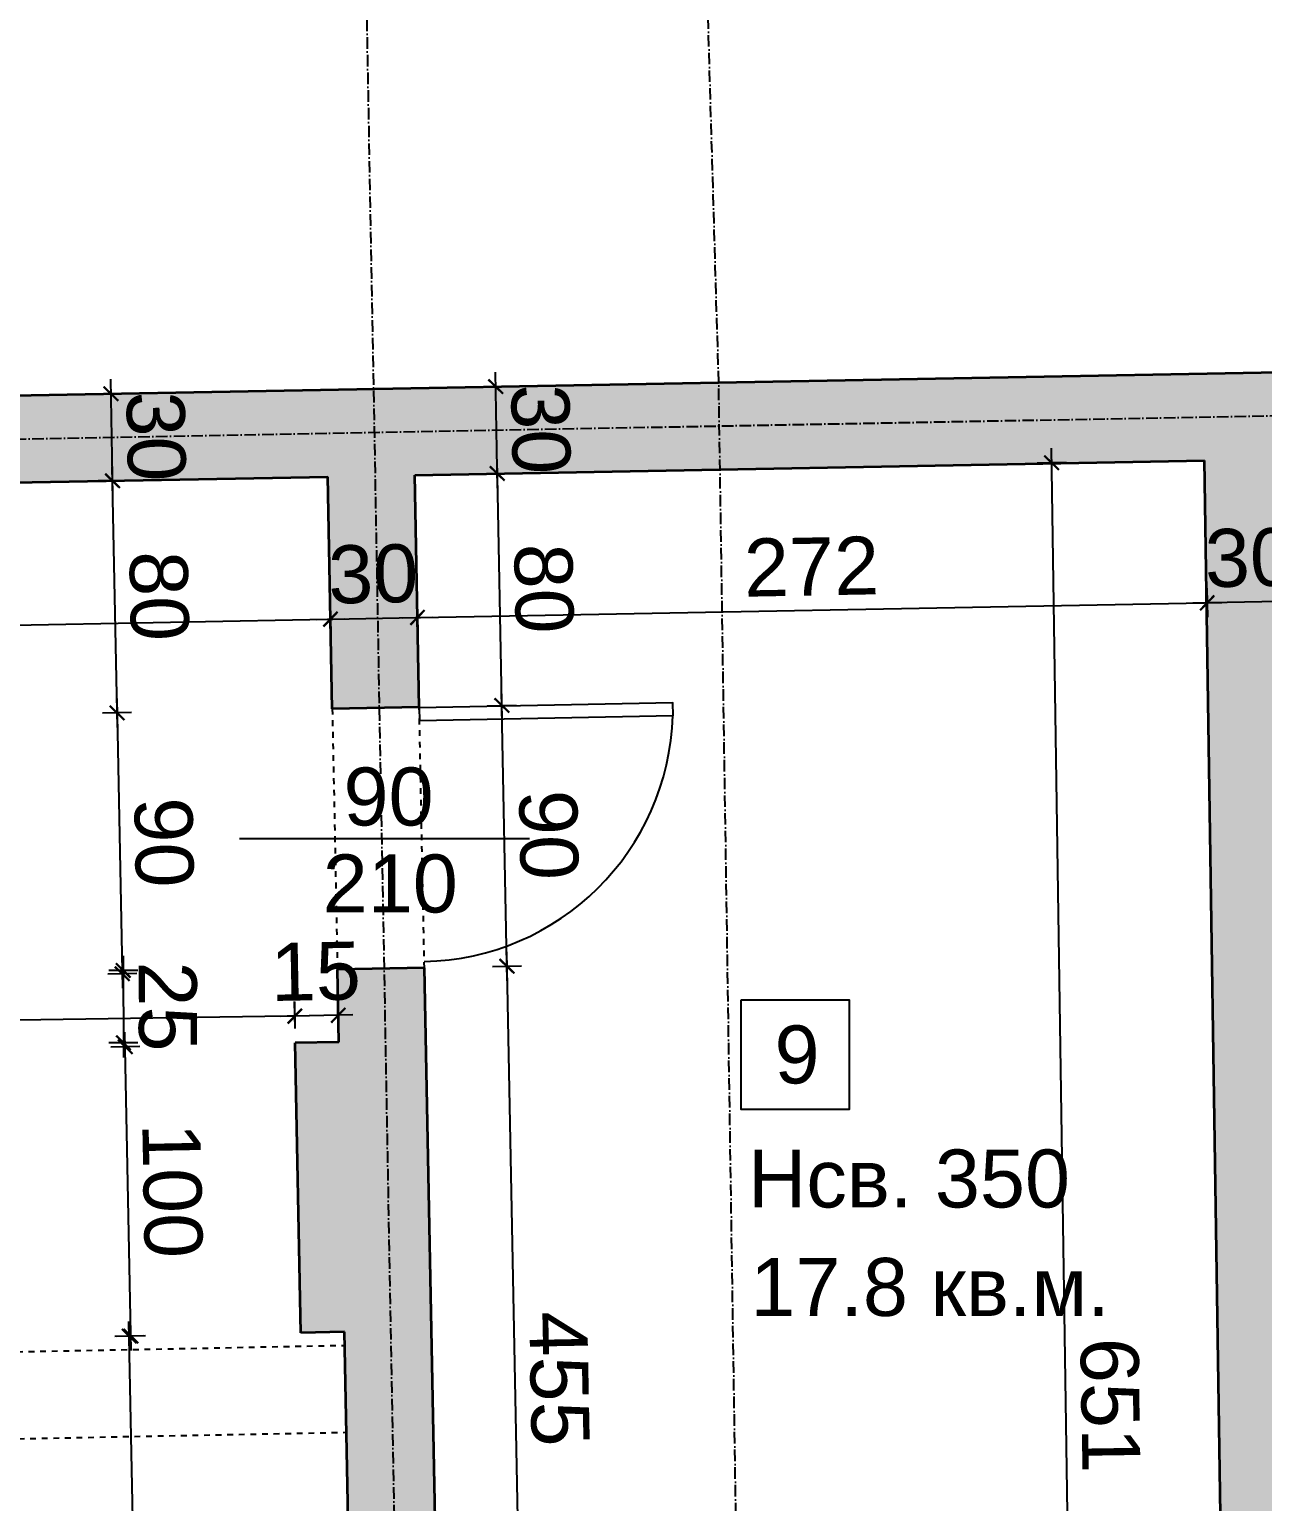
# Model space of a CAD drawing. Header units: inches. Extents: x -72385 to 39588, y -6525 to 66685.
# Drawn here: x -34200 to -33774, y 13460 to 13968 of the extents above; entities that cross this region are included whole.
import ezdxf

# ---------------------------------------------------------------- set-up
doc = ezdxf.new("R2010")
doc.units = ezdxf.units.IN
doc.header["$MEASUREMENT"] = 0
doc.linetypes.add('DashDot', pattern=[0.6, 0.4, -0.1, 0, -0.1])
doc.linetypes.add('Hidden', pattern=[0.4, 0.2, -0.2])
for name, color, linetype, lineweight in [('Врати', 251, 'Continuous', 25), ('Линия на разрез', 252, 'DashDot', 25), ('Надписи Hсв', 252, 'Continuous', 25), ('Надписи врати', 252, 'Continuous', 25), ('Надписи коти външни', 252, 'Continuous', 25), ('Надписи коти вътрешни', 252, 'Continuous', 25), ('Надписи номера на пом.', 252, 'Continuous', 25), ('Надписи площ', 252, 'Continuous', 25), ('Оси', 252, 'DashDot', 25), ('Пунктир', 253, 'Hidden', 25), ('Разрезни линии', 7, 'Continuous', 35), ('Щрих стени', 254, 'Continuous', 25)]:
    doc.layers.add(name, color=color, linetype=linetype, lineweight=lineweight)
doc.styles.add('Arial Regular', font='arial.ttf')
doc.styles.get("Standard").update_dxf_attribs({"font": 'arial.ttf'})
doc.dimstyles.new('Annotative', dxfattribs={"dimscale": 0, "dimtxt": 20, "dimasz": 5, "dimexe": 5, "dimexo": 5, "dimgap": 5, "dimtad": 1, "dimdec": 0, "dimzin": 0, "dimdsep": 46, "dimtxsty": 'Standard', "dimblk": 'ARCHTICK', "dimcen": 5, "dimdle": 5, "dimadec": 0, "dimazin": 0, "dimtfac": 1, "dimtdec": 0, "dimtofl": 0, "dimtmove": 0, "dimatfit": 3, "dimldrblk": 'ARCHTICK', "dimfxl": 5, "dimfxlon": 1, "dimtolj": 1, "dimtzin": 0, "dimarcsym": 1})

# ---------------------------------------------------------------- blocks, each defined once
blk = doc.blocks.new('_ArchTick')
at = {"color": 0, "linetype": 'ByBlock', "const_width": 0.15}
blk.add_lwpolyline([(-0.5, -0.5), (0.5, 0.5)], dxfattribs=at)
blk = doc.blocks.new('*D3794')
at = {"layer": 'Defpoints', "color": 0, "ltscale": 50, "transparency": 16777216}
for p in [(-34063.48, 13643.93), (-34034.95, 13644.49), (-34054.6, 13188.74)]:
    blk.add_point(p, dxfattribs=at)
at = {"layer": 'Надписи коти вътрешни', "color": 0, "lineweight": -2, "ltscale": 50, "transparency": 16777216}
for p, q in [((-34025.97, 13184.3), (-34035.05, 13649.49)), ((-34039.95, 13644.39), (-34029.95, 13644.58)), ((-34031.07, 13189.2), (-34021.07, 13189.4))]:
    blk.add_line(p, q, dxfattribs=at)
at = {"layer": 'Надписи коти вътрешни', "color": 0, "lineweight": -2, "ltscale": 50, "transparency": 16777216, "xscale": 5, "yscale": 5, "zscale": 5}
for p, rotation in [((-34034.95, 13644.49), 91.1178032354822), ((-34026.07, 13189.3), 271.1178032354822)]:
    blk.add_blockref('_ArchTick', p, dxfattribs=dict(at, rotation=rotation))
at = {"layer": 'Надписи коти вътрешни', "color": 0, "ltscale": 50, "transparency": 16777216, "insert": (-34017, 13502.17), "char_height": 20, "attachment_point": 5, "rotation": 271.1178}
blk.add_mtext('\\A1;455', dxfattribs=at)
blk = doc.blocks.new('*D7608')
at = {"layer": 'Defpoints', "color": 0, "ltscale": 50, "transparency": 16777216}
for p in [(-33794.35, 13818.95), (-34066.8, 13813.9), (-33793.44, 13769.85)]:
    blk.add_point(p, dxfattribs=at)
at = {"layer": 'Надписи коти вътрешни', "color": 0, "lineweight": -2, "ltscale": 50, "transparency": 16777216}
for p, q in [((-33793.53, 13774.85), (-33793.35, 13764.85)), ((-34070.89, 13764.71), (-33788.44, 13769.95)), ((-34065.98, 13769.8), (-34065.8, 13759.8))]:
    blk.add_line(p, q, dxfattribs=at)
at = {"layer": 'Надписи коти вътрешни', "color": 0, "lineweight": -2, "ltscale": 50, "transparency": 16777216, "xscale": 5, "yscale": 5, "zscale": 5}
for p, rotation in [((-33793.44, 13769.85), 1.062315361867269), ((-34065.89, 13764.8), 181.0623153618672)]:
    blk.add_blockref('_ArchTick', p, dxfattribs=dict(at, rotation=rotation))
at = {"layer": 'Надписи коти вътрешни', "color": 0, "ltscale": 50, "transparency": 16777216, "insert": (-33929.94, 13782.37), "char_height": 20, "attachment_point": 5, "rotation": 1.0623}
blk.add_mtext('\\A1;272', dxfattribs=at)
blk = doc.blocks.new('*D3799')
at = {"layer": 'Defpoints', "color": 0, "ltscale": 50, "transparency": 16777216}
for p in [(-33847.1, 13818.15), (-33794.35, 13818.95), (-33784.49, 13168.28)]:
    blk.add_point(p, dxfattribs=at)
at = {"layer": 'Надписи коти вътрешни', "color": 0, "lineweight": -2, "ltscale": 50, "transparency": 16777216}
for p, q in [((-33837.16, 13162.48), (-33847.17, 13823.15)), ((-33842.1, 13818.23), (-33852.1, 13818.07)), ((-33832.24, 13167.55), (-33842.24, 13167.4))]:
    blk.add_line(p, q, dxfattribs=at)
at = {"layer": 'Надписи коти вътрешни', "color": 0, "lineweight": -2, "ltscale": 50, "transparency": 16777216, "xscale": 5, "yscale": 5, "zscale": 5}
for p, rotation in [((-33847.1, 13818.15), 90.86820834807364), ((-33837.24, 13167.48), 270.8682083480736)]:
    blk.add_blockref('_ArchTick', p, dxfattribs=dict(at, rotation=rotation))
at = {"layer": 'Надписи коти вътрешни', "color": 0, "ltscale": 50, "transparency": 16777216, "insert": (-33826.96, 13493.04), "char_height": 20, "attachment_point": 5, "rotation": 270.8682}
blk.add_mtext('\\A1;651', dxfattribs=at)
blk = doc.blocks.new('*D3914')
at = {"layer": 'Defpoints', "color": 0, "ltscale": 50, "transparency": 16777216}
for p in [(-34171.03, 13811.89), (-34096.79, 13813.34), (-34095.23, 13733.33)]:
    blk.add_point(p, dxfattribs=at)
at = {"layer": 'Надписи коти вътрешни', "color": 0, "lineweight": -2, "ltscale": 50, "transparency": 16777216}
for p, q in [((-34169.37, 13726.88), (-34171.12, 13816.89)), ((-34166.03, 13811.99), (-34176.03, 13811.8)), ((-34164.47, 13731.98), (-34174.46, 13731.78))]:
    blk.add_line(p, q, dxfattribs=at)
at = {"layer": 'Надписи коти вътрешни', "color": 0, "lineweight": -2, "ltscale": 50, "transparency": 16777216, "xscale": 5, "yscale": 5, "zscale": 5}
for p, rotation in [((-34171.03, 13811.89), 91.11780323546499), ((-34169.47, 13731.88), 271.117803235465)]:
    blk.add_blockref('_ArchTick', p, dxfattribs=dict(at, rotation=rotation))
at = {"layer": 'Надписи коти вътрешни', "color": 0, "ltscale": 50, "transparency": 16777216, "insert": (-34155.04, 13772.18), "char_height": 20, "attachment_point": 5, "rotation": 271.1178}
blk.add_mtext('\\A1;80', dxfattribs=at)
blk = doc.blocks.new('*D3915')
at = {"layer": 'Defpoints', "color": 0, "ltscale": 50, "transparency": 16777216}
for p in [(-34166.65, 13616.72), (-34107.99, 13617.86), (-34106.04, 13518.08)]:
    blk.add_point(p, dxfattribs=at)
at = {"layer": 'Надписи коти вътрешни', "color": 0, "lineweight": -2, "ltscale": 50, "transparency": 16777216}
for p, q in [((-34164.6, 13511.93), (-34166.75, 13621.71)), ((-34161.65, 13616.81), (-34171.65, 13616.62)), ((-34159.7, 13517.03), (-34169.7, 13516.83))]:
    blk.add_line(p, q, dxfattribs=at)
at = {"layer": 'Надписи коти вътрешни', "color": 0, "lineweight": -2, "ltscale": 50, "transparency": 16777216, "xscale": 5, "yscale": 5, "zscale": 5}
for p, rotation in [((-34166.65, 13616.72), 91.11998798113216), ((-34164.7, 13516.93), 271.1199879811322)]:
    blk.add_blockref('_ArchTick', p, dxfattribs=dict(at, rotation=rotation))
at = {"layer": 'Надписи коти вътрешни', "color": 0, "ltscale": 50, "transparency": 16777216, "insert": (-34150.47, 13567.12), "char_height": 20, "attachment_point": 5, "rotation": 271.12}
blk.add_mtext('\\A1;100', dxfattribs=at)
blk = doc.blocks.new('*D3916')
at = {"layer": 'Defpoints', "color": 0, "ltscale": 50, "transparency": 16777216}
for p in [(-34165.27, 13516.92), (-34091.04, 13518.37), (-34084.11, 13163.44)]:
    blk.add_point(p, dxfattribs=at)
at = {"layer": 'Надписи коти вътрешни', "color": 0, "lineweight": -2, "ltscale": 50, "transparency": 16777216}
for p, q in [((-34158.25, 13156.99), (-34165.37, 13521.92)), ((-34160.27, 13517.02), (-34170.27, 13516.82)), ((-34153.35, 13162.09), (-34163.35, 13161.89))]:
    blk.add_line(p, q, dxfattribs=at)
at = {"layer": 'Надписи коти вътрешни', "color": 0, "lineweight": -2, "ltscale": 50, "transparency": 16777216, "xscale": 5, "yscale": 5, "zscale": 5}
for p, rotation in [((-34165.27, 13516.92), 91.1178032354829), ((-34158.35, 13161.99), 271.1178032354829)]:
    blk.add_blockref('_ArchTick', p, dxfattribs=dict(at, rotation=rotation))
at = {"layer": 'Надписи коти вътрешни', "color": 0, "ltscale": 50, "transparency": 16777216, "insert": (-34146.59, 13339.75), "char_height": 20, "attachment_point": 5, "rotation": 271.1178}
blk.add_mtext('\\A1;355', dxfattribs=at)
blk = doc.blocks.new('*D3917')
at = {"layer": 'Defpoints', "color": 0, "ltscale": 50, "transparency": 16777216}
for p in [(-34108.17, 13627.29), (-34107.99, 13618.06), (-34092.99, 13618.35)]:
    blk.add_point(p, dxfattribs=at)
at = {"layer": 'Надписи коти вътрешни', "color": 0, "lineweight": -2, "ltscale": 50, "transparency": 16777216}
for p, q in [((-34108.08, 13623.06), (-34108.26, 13632.29)), ((-34093.09, 13623.35), (-34093.27, 13632.58)), ((-34088.17, 13627.68), (-34113.17, 13627.19))]:
    blk.add_line(p, q, dxfattribs=at)
at = {"layer": 'Надписи коти вътрешни', "color": 0, "lineweight": -2, "ltscale": 50, "transparency": 16777216, "xscale": 5, "yscale": 5, "zscale": 5}
for p, rotation in [((-34108.17, 13627.29), 181.1178032355013), ((-34093.17, 13627.58), 1.117803235501356)]:
    blk.add_blockref('_ArchTick', p, dxfattribs=dict(at, rotation=rotation))
at = {"layer": 'Надписи коти вътрешни', "color": 0, "ltscale": 50, "transparency": 16777216, "insert": (-34100.96, 13642.64), "char_height": 20, "attachment_point": 5, "rotation": 1.1178}
blk.add_mtext('\\A1;15', dxfattribs=at)
blk = doc.blocks.new('*D3918')
at = {"layer": 'Defpoints', "color": 0, "ltscale": 50, "transparency": 16777216}
for p in [(-34662.01, 13619.54), (-34107.99, 13618.06), (-34661.88, 13610.34)]:
    blk.add_point(p, dxfattribs=at)
at = {"layer": 'Надписи коти вътрешни', "color": 0, "lineweight": -2, "ltscale": 50, "transparency": 16777216}
for p, q in [((-34108.06, 13623.06), (-34108.18, 13632.26)), ((-34103.11, 13627.33), (-34667.01, 13619.47)), ((-34661.95, 13615.34), (-34662.08, 13624.54))]:
    blk.add_line(p, q, dxfattribs=at)
at = {"layer": 'Надписи коти вътрешни', "color": 0, "lineweight": -2, "ltscale": 50, "transparency": 16777216, "xscale": 5, "yscale": 5, "zscale": 5}
for p, rotation in [((-34108.11, 13627.26), 0.7985284560762107), ((-34662.01, 13619.54), 180.7985284560762)]:
    blk.add_blockref('_ArchTick', p, dxfattribs=dict(at, rotation=rotation))
at = {"layer": 'Надписи коти вътрешни', "color": 0, "ltscale": 50, "transparency": 16777216, "insert": (-34385.27, 13638.57), "char_height": 20, "attachment_point": 5, "rotation": 0.7985}
blk.add_mtext('\\A1;554', dxfattribs=at)
blk = doc.blocks.new('*D3932')
at = {"layer": 'Defpoints', "color": 0, "ltscale": 50, "transparency": 16777216}
for p in [(-34065.24, 13733.91), (-34036.76, 13734.47), (-34063.48, 13643.93)]:
    blk.add_point(p, dxfattribs=at)
at = {"layer": 'Надписи коти вътрешни', "color": 0, "lineweight": -2, "ltscale": 50, "transparency": 16777216}
for p, q in [((-34034.91, 13639.49), (-34036.86, 13739.47)), ((-34041.76, 13734.37), (-34031.76, 13734.57)), ((-34040, 13644.39), (-34030.01, 13644.58))]:
    blk.add_line(p, q, dxfattribs=at)
at = {"layer": 'Надписи коти вътрешни', "color": 0, "lineweight": -2, "ltscale": 50, "transparency": 16777216, "xscale": 5, "yscale": 5, "zscale": 5}
for p, rotation in [((-34036.76, 13734.47), 91.11780323547765), ((-34035.01, 13644.49), 271.1178032354777)]:
    blk.add_blockref('_ArchTick', p, dxfattribs=dict(at, rotation=rotation))
at = {"layer": 'Надписи коти вътрешни', "color": 0, "ltscale": 50, "transparency": 16777216, "insert": (-34020.67, 13689.77), "char_height": 20, "attachment_point": 5, "rotation": 271.1178}
blk.add_mtext('\\A1;90', dxfattribs=at)
blk = doc.blocks.new('*D3933')
at = {"layer": 'Defpoints', "color": 0, "ltscale": 50, "transparency": 16777216}
for p in [(-34066.8, 13813.9), (-34038.32, 13814.45), (-34065.24, 13733.91)]:
    blk.add_point(p, dxfattribs=at)
at = {"layer": 'Надписи коти вътрешни', "color": 0, "lineweight": -2, "ltscale": 50, "transparency": 16777216}
for p, q in [((-34036.66, 13729.47), (-34038.42, 13819.45)), ((-34043.32, 13814.36), (-34033.32, 13814.55)), ((-34041.76, 13734.37), (-34031.76, 13734.57))]:
    blk.add_line(p, q, dxfattribs=at)
at = {"layer": 'Надписи коти вътрешни', "color": 0, "lineweight": -2, "ltscale": 50, "transparency": 16777216, "xscale": 5, "yscale": 5, "zscale": 5}
for p, rotation in [((-34038.32, 13814.45), 91.11780323548746), ((-34036.76, 13734.47), 271.1178032354875)]:
    blk.add_blockref('_ArchTick', p, dxfattribs=dict(at, rotation=rotation))
at = {"layer": 'Надписи коти вътрешни', "color": 0, "ltscale": 50, "transparency": 16777216, "insert": (-34022.33, 13774.76), "char_height": 20, "attachment_point": 5, "rotation": 271.1178}
blk.add_mtext('\\A1;80', dxfattribs=at)
blk = doc.blocks.new('*D7610')
at = {"layer": 'Defpoints', "color": 0, "ltscale": 50, "transparency": 16777216}
for p in [(-34096.79, 13813.34), (-34665.39, 13802.8), (-34095.88, 13764.22)]:
    blk.add_point(p, dxfattribs=at)
at = {"layer": 'Надписи коти вътрешни', "color": 0, "lineweight": -2, "ltscale": 50, "transparency": 16777216}
for p, q in [((-34095.98, 13769.21), (-34095.79, 13759.22)), ((-34669.48, 13753.58), (-34090.88, 13764.31)), ((-34664.57, 13758.67), (-34664.38, 13748.67))]:
    blk.add_line(p, q, dxfattribs=at)
at = {"layer": 'Надписи коти вътрешни', "color": 0, "lineweight": -2, "ltscale": 50, "transparency": 16777216, "xscale": 5, "yscale": 5, "zscale": 5}
for p, rotation in [((-34095.88, 13764.22), 1.062315361866213), ((-34664.48, 13753.67), 181.0623153618662)]:
    blk.add_blockref('_ArchTick', p, dxfattribs=dict(at, rotation=rotation))
at = {"layer": 'Надписи коти вътрешни', "color": 0, "ltscale": 50, "transparency": 16777216, "insert": (-34380.46, 13774.15), "char_height": 20, "attachment_point": 5, "rotation": 1.0623}
blk.add_mtext('\\A1;569', dxfattribs=at)
blk = doc.blocks.new('*D3937')
at = {"layer": 'Defpoints', "color": 0, "ltscale": 50, "transparency": 16777216}
for p in [(-34095.23, 13733.33), (-34167.71, 13641.9), (-34093.48, 13643.35)]:
    blk.add_point(p, dxfattribs=at)
at = {"layer": 'Надписи коти вътрешни', "color": 0, "lineweight": -2, "ltscale": 50, "transparency": 16777216}
for p, q in [((-34169.56, 13736.88), (-34167.61, 13636.9)), ((-34164.47, 13731.98), (-34174.46, 13731.78)), ((-34162.71, 13641.99), (-34172.71, 13641.8))]:
    blk.add_line(p, q, dxfattribs=at)
at = {"layer": 'Надписи коти вътрешни', "color": 0, "lineweight": -2, "ltscale": 50, "transparency": 16777216, "xscale": 5, "yscale": 5, "zscale": 5}
for p, rotation in [((-34169.47, 13731.88), 91.11780323550077), ((-34167.71, 13641.9), 271.1178032355008)]:
    blk.add_blockref('_ArchTick', p, dxfattribs=dict(at, rotation=rotation))
at = {"layer": 'Надписи коти вътрешни', "color": 0, "ltscale": 50, "transparency": 16777216, "insert": (-34153.38, 13687.18), "char_height": 20, "attachment_point": 5, "rotation": 271.1178}
blk.add_mtext('\\A1;90', dxfattribs=at)
blk = doc.blocks.new('*D3938')
at = {"layer": 'Defpoints', "color": 0, "ltscale": 50, "transparency": 16777216}
for p in [(-34093.09, 13643.35), (-34167.27, 13618.06), (-34092.99, 13618.35)]:
    blk.add_point(p, dxfattribs=at)
at = {"layer": 'Надписи коти вътрешни', "color": 0, "lineweight": -2, "ltscale": 50, "transparency": 16777216}
for p, q in [((-34167.38, 13648.06), (-34167.25, 13613.06)), ((-34162.36, 13643.07), (-34172.36, 13643.04)), ((-34162.27, 13618.08), (-34172.27, 13618.04))]:
    blk.add_line(p, q, dxfattribs=at)
at = {"layer": 'Надписи коти вътрешни', "color": 0, "lineweight": -2, "ltscale": 50, "transparency": 16777216, "xscale": 5, "yscale": 5, "zscale": 5}
for p, rotation in [((-34167.36, 13643.06), 90.22358787991261), ((-34167.27, 13618.06), 270.2235878799126)]:
    blk.add_blockref('_ArchTick', p, dxfattribs=dict(at, rotation=rotation))
at = {"layer": 'Надписи коти вътрешни', "color": 0, "ltscale": 50, "transparency": 16777216, "insert": (-34152.1, 13630.62), "char_height": 20, "attachment_point": 5, "rotation": 270.2236}
blk.add_mtext('\\A1;25', dxfattribs=at)
blk = doc.blocks.new('*D6726')
at = {"layer": 'Defpoints', "color": 0, "ltscale": 10, "transparency": 16777216}
for p in [(-30724.11, 14233.44), (-30718.06, 13906), (-34700.93, 13832.45)]:
    blk.add_point(p, dxfattribs=at)
at = {"layer": 'Надписи коти външни', "color": 0, "lineweight": -2, "ltscale": 10, "transparency": 16777216}
for p, q in [((-30724.02, 14228.44), (-30724.2, 14238.44)), ((-34711.98, 14159.8), (-30719.11, 14233.54)), ((-34706.89, 14154.89), (-34707.07, 14164.89))]:
    blk.add_line(p, q, dxfattribs=at)
at = {"layer": 'Надписи коти външни', "color": 0, "lineweight": -2, "ltscale": 10, "transparency": 16777216, "xscale": 5, "yscale": 5, "zscale": 5}
for p, rotation in [((-30724.11, 14233.44), 1.057992998769279), ((-34706.98, 14159.89), 181.0579929987693)]:
    blk.add_blockref('_ArchTick', p, dxfattribs=dict(at, rotation=rotation))
at = {"layer": 'Надписи коти външни', "color": 0, "ltscale": 10, "transparency": 16777216, "insert": (-32715.83, 14211.88), "char_height": 20, "attachment_point": 5, "rotation": 1.058}
blk.add_mtext('\\A1;3980', dxfattribs=at)
blk = doc.blocks.new('*D6710')
at = {"layer": 'Defpoints', "color": 0, "ltscale": 10, "transparency": 16777216}
for p in [(-34086.27, 14120.86), (-33460.87, 13840.14), (-34080.76, 13828.45)]:
    blk.add_point(p, dxfattribs=at)
at = {"layer": 'Надписи коти външни', "color": 0, "lineweight": -2, "ltscale": 10, "transparency": 16777216}
for p, q in [((-33466.29, 14127.55), (-33466.48, 14137.55)), ((-33461.38, 14132.64), (-34091.27, 14120.76)), ((-34086.18, 14115.86), (-34086.37, 14125.86))]:
    blk.add_line(p, q, dxfattribs=at)
at = {"layer": 'Надписи коти външни', "color": 0, "lineweight": -2, "ltscale": 10, "transparency": 16777216, "xscale": 5, "yscale": 5, "zscale": 5}
for p, rotation in [((-33466.38, 14132.55), 1.080351546490679), ((-34086.27, 14120.86), 181.0803515464907)]:
    blk.add_blockref('_ArchTick', p, dxfattribs=dict(at, rotation=rotation))
at = {"layer": 'Надписи коти външни', "color": 0, "ltscale": 10, "transparency": 16777216, "insert": (-33776.61, 14141.91), "char_height": 20, "attachment_point": 5, "rotation": 1.0804}
blk.add_mtext('\\A1;620', dxfattribs=at)
blk = doc.blocks.new('*D6711')
at = {"layer": 'Defpoints', "color": 0, "ltscale": 10, "transparency": 16777216}
for p in [(-34691.11, 14109.57), (-34080.76, 13828.45), (-34685.65, 13817.15)]:
    blk.add_point(p, dxfattribs=at)
at = {"layer": 'Надписи коти външни', "color": 0, "lineweight": -2, "ltscale": 10, "transparency": 16777216}
for p, q in [((-34086.13, 14115.87), (-34086.31, 14125.87)), ((-34081.22, 14120.97), (-34696.11, 14109.48)), ((-34691.02, 14104.57), (-34691.21, 14114.57))]:
    blk.add_line(p, q, dxfattribs=at)
at = {"layer": 'Надписи коти външни', "color": 0, "lineweight": -2, "ltscale": 10, "transparency": 16777216, "xscale": 5, "yscale": 5, "zscale": 5}
for p, rotation in [((-34086.22, 14120.87), 1.070173254530777), ((-34691.11, 14109.57), 181.0701732545307)]:
    blk.add_blockref('_ArchTick', p, dxfattribs=dict(at, rotation=rotation))
at = {"layer": 'Надписи коти външни', "color": 0, "ltscale": 10, "transparency": 16777216, "insert": (-34388.95, 14130.43), "char_height": 20, "attachment_point": 5, "rotation": 1.0702}
blk.add_mtext('\\A1;605', dxfattribs=at)
blk = doc.blocks.new('*D6961')
at = {"layer": 'Defpoints', "color": 0, "ltscale": 10, "transparency": 16777216}
for p in [(-33659.61, 14078.99), (-33655.39, 13851.53), (-34700.93, 13832.14)]:
    blk.add_point(p, dxfattribs=at)
at = {"layer": 'Надписи коти външни', "color": 0, "lineweight": -2, "ltscale": 10, "transparency": 16777216}
for p, q in [((-33659.52, 14073.99), (-33659.7, 14083.99)), ((-34710.14, 14059.51), (-33654.61, 14079.09)), ((-34705.05, 14054.61), (-34705.24, 14064.6))]:
    blk.add_line(p, q, dxfattribs=at)
at = {"layer": 'Надписи коти външни', "color": 0, "lineweight": -2, "ltscale": 10, "transparency": 16777216, "xscale": 5, "yscale": 5, "zscale": 5}
for p, rotation in [((-33659.61, 14078.99), 1.062315361859827), ((-34705.15, 14059.61), 181.0623153618598)]:
    blk.add_blockref('_ArchTick', p, dxfattribs=dict(at, rotation=rotation))
at = {"layer": 'Надписи коти външни', "color": 0, "ltscale": 10, "transparency": 16777216, "insert": (-34182.66, 14084.51), "char_height": 20, "attachment_point": 5, "rotation": 1.0623}
blk.add_mtext('\\A1;1042', dxfattribs=at)
blk = doc.blocks.new('*D7594')
at = {"layer": 'Defpoints', "color": 0, "ltscale": 10, "transparency": 16777216}
for p in [(-34171.58, 13841.96), (-34154.94, 13842.27), (-34154.38, 13812.27)]:
    blk.add_point(p, dxfattribs=at)
at = {"layer": 'Надписи коти вътрешни', "color": 0, "lineweight": -2, "ltscale": 10, "transparency": 16777216}
for p, q in [((-34170.94, 13806.97), (-34171.68, 13846.96)), ((-34166.59, 13842.05), (-34176.58, 13841.87)), ((-34166.03, 13812.06), (-34176.03, 13811.87))]:
    blk.add_line(p, q, dxfattribs=at)
at = {"layer": 'Надписи коти вътрешни', "color": 0, "lineweight": -2, "ltscale": 10, "transparency": 16777216, "xscale": 5, "yscale": 5, "zscale": 5}
for p, rotation in [((-34171.58, 13841.96), 91.06231536186587), ((-34171.03, 13811.97), 271.0623153618658)]:
    blk.add_blockref('_ArchTick', p, dxfattribs=dict(at, rotation=rotation))
at = {"layer": 'Надписи коти вътрешни', "color": 0, "ltscale": 10, "transparency": 16777216, "insert": (-34156.09, 13827.24), "char_height": 20, "attachment_point": 5, "rotation": 271.0623}
blk.add_mtext('\\A1;30', dxfattribs=at)
blk = doc.blocks.new('*D7600')
at = {"layer": 'Defpoints', "color": 0, "ltscale": 10, "transparency": 16777216}
for p in [(-34067.35, 13843.89), (-34038.88, 13844.42), (-34066.8, 13813.9)]:
    blk.add_point(p, dxfattribs=at)
at = {"layer": 'Надписи коти вътрешни', "color": 0, "lineweight": -2, "ltscale": 10, "transparency": 16777216}
for p, q in [((-34038.23, 13809.43), (-34038.97, 13849.42)), ((-34043.88, 13844.33), (-34033.88, 13844.51)), ((-34043.32, 13814.33), (-34033.33, 13814.52))]:
    blk.add_line(p, q, dxfattribs=at)
at = {"layer": 'Надписи коти вътрешни', "color": 0, "lineweight": -2, "ltscale": 10, "transparency": 16777216, "xscale": 5, "yscale": 5, "zscale": 5}
for p, rotation in [((-34038.88, 13844.42), 91.06231536186617), ((-34038.33, 13814.43), 271.0623153618662)]:
    blk.add_blockref('_ArchTick', p, dxfattribs=dict(at, rotation=rotation))
at = {"layer": 'Надписи коти вътрешни', "color": 0, "ltscale": 10, "transparency": 16777216, "insert": (-34023.39, 13829.71), "char_height": 20, "attachment_point": 5, "rotation": 271.0623}
blk.add_mtext('\\A1;30', dxfattribs=at)
blk = doc.blocks.new('*D7607')
at = {"layer": 'Defpoints', "color": 0, "ltscale": 10, "transparency": 16777216}
for p in [(-34095.92, 13768.38), (-34065.92, 13768.96), (-34065.84, 13764.8)]:
    blk.add_point(p, dxfattribs=at)
at = {"layer": 'Надписи коти вътрешни', "color": 0, "lineweight": -2, "ltscale": 10, "transparency": 16777216}
for p, q in [((-34100.83, 13764.12), (-34060.84, 13764.9)), ((-34095.83, 13764.22), (-34095.74, 13759.22)), ((-34065.84, 13764.8), (-34065.74, 13759.8))]:
    blk.add_line(p, q, dxfattribs=at)
at = {"layer": 'Надписи коти вътрешни', "color": 0, "lineweight": -2, "ltscale": 10, "transparency": 16777216, "xscale": 5, "yscale": 5, "zscale": 5}
for p, rotation in [((-34095.83, 13764.22), 181.1178032354856), ((-34065.84, 13764.8), 1.117803235485593)]:
    blk.add_blockref('_ArchTick', p, dxfattribs=dict(at, rotation=rotation))
at = {"layer": 'Надписи коти вътрешни', "color": 0, "ltscale": 10, "transparency": 16777216, "insert": (-34081.13, 13779.72), "char_height": 20, "attachment_point": 5, "rotation": 1.1178}
blk.add_mtext('\\A1;30', dxfattribs=at)
blk = doc.blocks.new('*D7609')
at = {"layer": 'Defpoints', "color": 0, "ltscale": 10, "transparency": 16777216}
for p in [(-33793.44, 13769.85), (-33793.35, 13764.85), (-33763.35, 13765.41)]:
    blk.add_point(p, dxfattribs=at)
at = {"layer": 'Надписи коти вътрешни', "color": 0, "lineweight": -2, "ltscale": 10, "transparency": 16777216}
for p, q in [((-33793.44, 13769.85), (-33793.53, 13774.85)), ((-33763.45, 13770.41), (-33763.54, 13775.41)), ((-33758.45, 13770.5), (-33798.44, 13769.76))]:
    blk.add_line(p, q, dxfattribs=at)
at = {"layer": 'Надписи коти вътрешни', "color": 0, "lineweight": -2, "ltscale": 10, "transparency": 16777216, "xscale": 5, "yscale": 5, "zscale": 5}
for p, rotation in [((-33793.44, 13769.85), 181.0623153618406), ((-33763.45, 13770.41), 1.062315361840644)]:
    blk.add_blockref('_ArchTick', p, dxfattribs=dict(at, rotation=rotation))
at = {"layer": 'Надписи коти вътрешни', "color": 0, "ltscale": 10, "transparency": 16777216, "insert": (-33778.73, 13785.35), "char_height": 20, "attachment_point": 5, "rotation": 1.0623}
blk.add_mtext('\\A1;30', dxfattribs=at)

msp = doc.modelspace()

# ---------------------------------------------------------------- hatches: boundary and pattern name
at = {"layer": 'Щрих стени', "ltscale": 10}
h = msp.add_hatch(color=256, dxfattribs=at)
h.dxf.hatch_style = 1
h.paths.add_polyline_path([(-34066.8, 13813.9), (-33794.35, 13818.95), (-33784.49, 13168.28), (-34029.12, 13164.17), (-34029.6, 13189.16), (-34054.6, 13188.74), (-34063.48, 13643.93), (-34093.48, 13643.35), (-34092.99, 13618.35), (-34107.99, 13618.06), (-34106.04, 13518.08), (-34091.04, 13518.37), (-34084.11, 13163.44), (-34114.11, 13162.85), (-34112.16, 13062.87), (-34082.16, 13063.46), (-34082.03, 13056.75), (-34052.04, 13057.34), (-34053.52, 13133.6), (-33609.05, 13140.37), (-33609.52, 13171.21), (-33754.5, 13168.78), (-33764.36, 13819.51), (-33654.84, 13821.54), (-33655.39, 13851.53), (-34700.93, 13832.14), (-34699.11, 13732.62), (-34664.12, 13733.26), (-34665.39, 13802.8), (-34096.79, 13813.34), (-34095.23, 13733.33), (-34065.24, 13733.91)])
h.paths.add_polyline_path([(-34661.39, 13583.29), (-34696.38, 13582.65), (-34693.1, 13402.68), (-34658.11, 13403.32)], flags=17)
h.paths.add_polyline_path([(-34655.38, 13253.34), (-34690.37, 13252.7), (-34687.36, 13087.73), (-34652.37, 13088.37)], flags=17)
h.paths.add_polyline_path([(-33958.35, 12869.47), (-34048.33, 12867.37), (-34050.09, 12957.35), (-34080.08, 12956.77), (-34078.32, 12866.67), (-34648.09, 12853.41), (-34649.64, 12938.39), (-34684.63, 12937.76), (-34682.53, 12822.6), (-33957.66, 12839.47)])
h.paths.add_polyline_path([(-33431.89, 13329.15), (-33474.38, 13328.5), (-33474.31, 13323.5), (-33499.3, 13323.08), (-33497.03, 13173.1), (-33509.53, 13172.89), (-33509.06, 13141.89), (-33384.07, 13143.8), (-33384.55, 13174.99), (-33429.54, 13174.23)])
h.paths.add_polyline_path([(-33439.41, 13825.53), (-33409.88, 13826.08), (-33410.43, 13856.07), (-33505.42, 13854.31), (-33504.86, 13824.32), (-33481.9, 13824.74), (-33479.84, 13688.46), (-33437.34, 13689.1)])
h.paths.add_polyline_path([(-33165.48, 13860.62), (-33260.46, 13858.86), (-33259.9, 13828.86), (-33164.92, 13830.62)], flags=17)
h.paths.add_polyline_path([(-32920.52, 13865.16), (-33015.5, 13863.4), (-33014.95, 13833.4), (-32919.96, 13835.16)], flags=17)
h.paths.add_polyline_path([(-32675.56, 13869.7), (-32770.54, 13867.94), (-32769.99, 13837.94), (-32726.95, 13838.74), (-32721.04, 13206.13), (-32741.03, 13205.79), (-32740.85, 13185.79), (-33284.56, 13176.67), (-33284.08, 13145.32), (-32675.38, 13154.59), (-31959.61, 13167.86), (-31960.44, 13212.85), (-32663.47, 13199.81), (-32665.53, 13419.81), (-32680.53, 13419.53), (-32684.31, 13824.53), (-32674.73, 13824.71)])
h.paths.add_polyline_path([(-33683.43, 12875.87), (-33808.4, 12872.96), (-33807.7, 12842.97), (-33682.73, 12845.88)])
h.paths.add_polyline_path([(-33408.5, 12882.27), (-33533.47, 12879.36), (-33532.77, 12849.37), (-33407.81, 12852.28)])
h.paths.add_polyline_path([(-33133.58, 12888.67), (-33258.54, 12885.76), (-33257.85, 12855.77), (-33132.88, 12858.68)])
h.paths.add_polyline_path([(-32858.65, 12895.07), (-32983.62, 12892.16), (-32982.92, 12862.17), (-32857.95, 12865.08)])

# ---------------------------------------------------------------- linework, layer by layer
at = {"layer": 'Врати', "ltscale": 50}
msp.add_lwpolyline([(-34065.23, 13733.6), (-34065.15, 13729.23), (-33977.66, 13730.93), (-33977.75, 13735.31)], close=True, dxfattribs=at)
msp.add_arc((-34065.23, 13733.6), 87.5, 271.1178, 358.2518, dxfattribs=at)
at = {"layer": 'Линия на разрез', "ltscale": 10}
for p, q in [((-33961.95, 13845.85), (-33999.92, 15148.26)), ((-33944.76, 12711.35), (-33961.95, 13845.85))]:
    msp.add_line(p, q, dxfattribs=at)
at = {"layer": 'Надписи врати', "ltscale": 50}
msp.add_line((-34127.2, 13688.53), (-34027.2, 13688.53), dxfattribs=at)
at = {"layer": 'Надписи номера на пом.', "ltscale": 50}
msp.add_lwpolyline([(-33954.31, 13632.75), (-33954.31, 13595.25), (-33916.81, 13595.25), (-33916.81, 13632.75)], close=True, dxfattribs=at)
at = {"layer": 'Оси', "ltscale": 10}
for p, q in [((-34087.91, 14221.08), (-34055.68, 12452.09)), ((-35083.09, 13810.06), (-30346.4, 13897.89))]:
    msp.add_line(p, q, dxfattribs=at)
at = {"layer": 'Пунктир', "ltscale": 10}
for p, q in [((-34095.23, 13733.33), (-34093.48, 13643.35)), ((-34063.48, 13643.93), (-34065.24, 13733.91)), ((-34659.92, 13502.63), (-34090.95, 13513.73)), ((-34659.37, 13472.63), (-34090.36, 13483.74))]:
    msp.add_line(p, q, dxfattribs=at)
at = {"layer": 'Разрезни линии', "ltscale": 50}
for p, q in [((-34700.93, 13832.14), (-33655.39, 13851.53)), ((-34066.8, 13813.9), (-33794.35, 13818.95)), ((-33784.49, 13168.28), (-33794.35, 13818.95)), ((-34665.39, 13802.8), (-34096.79, 13813.34)), ((-34095.23, 13733.33), (-34096.79, 13813.34)), ((-34065.24, 13733.91), (-34066.8, 13813.9)), ((-34065.24, 13733.91), (-34095.23, 13733.33)), ((-34063.48, 13643.93), (-34093.48, 13643.35)), ((-34054.6, 13188.74), (-34063.48, 13643.93)), ((-34092.99, 13618.35), (-34093.48, 13643.35)), ((-34092.99, 13618.35), (-34107.99, 13618.06)), ((-34106.04, 13518.08), (-34107.99, 13618.06)), ((-34091.04, 13518.37), (-34106.04, 13518.08)), ((-34084.11, 13163.44), (-34091.04, 13518.37))]:
    msp.add_line(p, q, dxfattribs=at)

# ---------------------------------------------------------------- texts
at = {"layer": 'Надписи Hсв', "ltscale": 100, "insert": (-33951.89, 13581.28), "char_height": 20, "width": 180.4891, "attachment_point": 1, "style": 'Arial Regular'}
msp.add_mtext('\\pxt8;Hсв. 350', dxfattribs=at)
at = {"layer": 'Надписи врати', "ltscale": 100, "char_height": 20, "width": 180.4891, "attachment_point": 1, "style": 'Arial Regular'}
for s, insert in [('90', (-34091.37, 13713.04)), ('210', (-34098.54, 13683.04))]:
    msp.add_mtext(s, dxfattribs=dict(at, insert=insert))
at = {"layer": 'Надписи номера на пом.', "ltscale": 100, "insert": (-34025.17, 13624.07), "char_height": 20, "width": 180.4891, "attachment_point": 1, "style": 'Arial Regular'}
msp.add_mtext('\\pxqc;9', dxfattribs=at)
at = {"layer": 'Надписи площ', "ltscale": 100, "insert": (-33951.04, 13543.87), "char_height": 20, "width": 180.4891, "attachment_point": 1, "style": 'Arial Regular'}
msp.add_mtext('17.8 кв.м.', dxfattribs=at)

# ---------------------------------------------------------------- dimensions: what is measured, and where the dimension line sits
at = {"layer": 'Надписи коти външни', "ltscale": 10}
for p1, p2, distance, text, picture, middle in [((-34700.93, 13832.45), (-30718.06, 13906), 327.5, '3980', '*D6726', (-32715.83, 14211.88)), ((-34700.93, 13832.14), (-33655.39, 13851.53), 227.5, '1042', '*D6961', (-34182.66, 14084.51))]:
    dim = msp.add_aligned_dim(p1=p1, p2=p2, distance=distance, text=text, dimstyle='Annotative', override={"dimscale": 0, "dimtix": 0, "dimtofl": 0, "dimtmove": 0, "dimatfit": 3}, dxfattribs=at)
    dim.commit()
    dim.dimension.update_dxf_attribs({"geometry": picture, "text_midpoint": middle})
for p1, p2, distance, picture, middle in [((-33460.87, 13840.14), (-34080.76, 13828.45), -292.46, '*D6710', (-33776.61, 14141.91)), ((-34080.76, 13828.45), (-34685.65, 13817.15), -292.48, '*D6711', (-34388.95, 14130.43))]:
    dim = msp.add_aligned_dim(p1=p1, p2=p2, distance=distance, dimstyle='Annotative', override={"dimscale": 0, "dimtix": 0, "dimtofl": 0, "dimtmove": 0, "dimatfit": 3}, dxfattribs=at)
    dim.commit()
    dim.dimension.update_dxf_attribs({"geometry": picture, "text_midpoint": middle})
at = {"layer": 'Надписи коти вътрешни', "ltscale": 10}
for base, p1, p2, angle, picture, middle in [((-34171.58, 13841.96), (-34154.38, 13812.27), (-34154.94, 13842.27), 91.0623, '*D7594', (-34171.31, 13826.96)), ((-34038.88, 13844.42), (-34066.8, 13813.9), (-34067.35, 13843.89), 91.0623, '*D7600', (-34038.6, 13829.42)), ((-33793.44, 13769.85), (-33763.35, 13765.41), (-33793.35, 13764.85), 181.0623, '*D7609', (-33778.44, 13770.13)), ((-34065.84, 13764.8), (-34095.92, 13768.38), (-34065.92, 13768.96), 1.1178, '*D7607', (-34080.84, 13764.51))]:
    dim = msp.add_linear_dim(base=base, p1=p1, p2=p2, angle=angle, dimstyle='Annotative', override={"dimscale": 0, "dimtix": 0, "dimtofl": 0, "dimtmove": 0, "dimatfit": 3}, dxfattribs=at)
    dim.commit()
    dim.dimension.update_dxf_attribs({"geometry": picture, "text_midpoint": middle, "dimtype": 129})
at = {"layer": 'Надписи коти вътрешни', "ltscale": 50}
for p1, p2, distance, picture, middle in [((-33784.49, 13168.28), (-33794.35, 13818.95), 52.75, '*D3799', (-33826.96, 13493.04)), ((-34095.23, 13733.33), (-34096.79, 13813.34), 74.25, '*D3914', (-34155.04, 13772.18)), ((-34066.8, 13813.9), (-33794.35, 13818.95), -49.11, '*D7608', (-33929.94, 13782.37)), ((-34665.39, 13802.8), (-34096.79, 13813.34), -49.13, '*D7610', (-34380.46, 13774.15)), ((-34095.23, 13733.33), (-34093.48, 13643.35), -74.25, '*D3937', (-34153.38, 13687.18)), ((-34063.48, 13643.93), (-34065.24, 13733.91), -28.48, '*D3932', (-34020.67, 13689.77)), ((-34107.99, 13618.06), (-34661.88, 13610.34), -9.21, '*D3918', (-34385.27, 13638.57)), ((-34106.04, 13518.08), (-34107.99, 13617.86), 58.67, '*D3915', (-34150.47, 13567.12)), ((-34084.11, 13163.44), (-34091.04, 13518.37), 74.25, '*D3916', (-34146.59, 13339.75))]:
    dim = msp.add_aligned_dim(p1=p1, p2=p2, distance=distance, dimstyle='Annotative', override={"dimscale": 0, "dimtix": 0, "dimtofl": 0, "dimtmove": 0, "dimatfit": 3}, dxfattribs=at)
    dim.commit()
    dim.dimension.update_dxf_attribs({"geometry": picture, "text_midpoint": middle})
for base, p1, p2, angle, picture, middle in [((-34038.32, 13814.45), (-34065.24, 13733.91), (-34066.8, 13813.9), 91.1178, '*D3933', (-34037.54, 13774.46)), ((-34108.17, 13627.29), (-34092.99, 13618.35), (-34107.99, 13618.06), 181.1178, '*D3917', (-34100.67, 13627.44)), ((-34034.95, 13644.49), (-34054.6, 13188.74), (-34063.48, 13643.93), 91.1178, '*D3794', (-34032.17, 13501.88)), ((-34167.27, 13618.06), (-34093.09, 13643.35), (-34092.99, 13618.35), 270.2236, '*D3938', (-34167.31, 13630.56))]:
    dim = msp.add_linear_dim(base=base, p1=p1, p2=p2, angle=angle, dimstyle='Annotative', override={"dimscale": 0, "dimtix": 0, "dimtofl": 0, "dimtmove": 0, "dimatfit": 3}, dxfattribs=at)
    dim.commit()
    dim.dimension.update_dxf_attribs({"geometry": picture, "text_midpoint": middle, "dimtype": 129})

doc.saveas('drawing.dxf')
